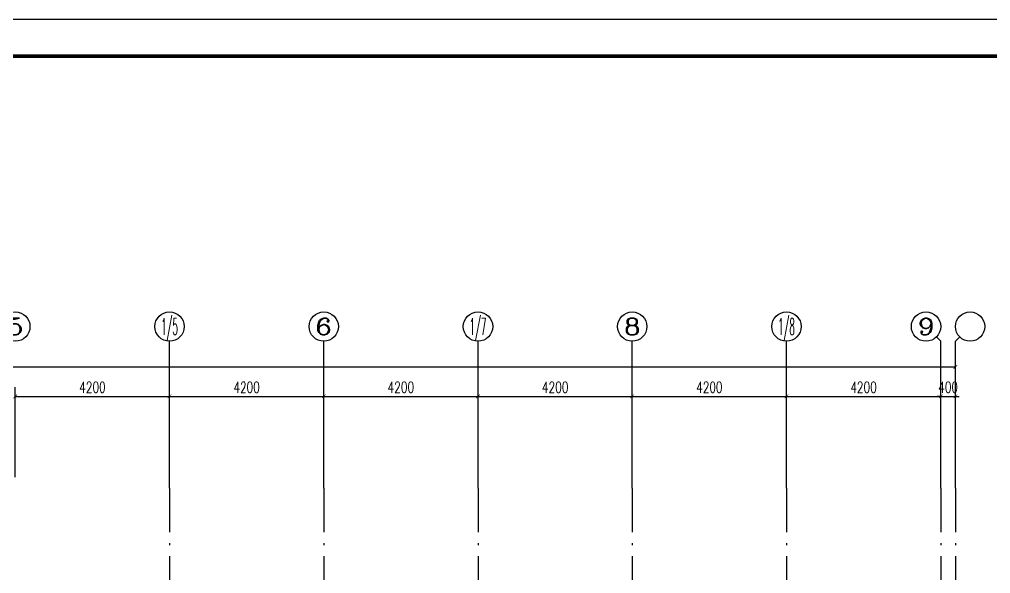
# Model space of a CAD drawing. Extents: x 169490 to 7584583, y -2399407 to 1374371.
# Drawn here: x 1629908 to 1656353, y 762458 to 777546 of the extents above; entities that cross this region are included whole.
import ezdxf
from ezdxf.enums import TextEntityAlignment as Align

# ---------------------------------------------------------------- set-up
doc = ezdxf.new("R2010")
doc.units = 0
doc.header["$LTSCALE"] = 100
doc.linetypes.add('D3轴线点划线', pattern=[18.5, 12, -3, 0.5, -3])
doc.layers.get('0').update_dxf_attribs({"linetype": 'CONTINUOUS'})
doc.layers.get('DEFPOINTS').update_dxf_attribs({"linetype": 'CONTINUOUS'})
for name, color, linetype in [('AXIS', 3, 'CONTINUOUS'), ('AXIS_TEXT', 4, 'CONTINUOUS'), ('C-AXIS(轴号)', 3, 'CONTINUOUS'), ('C-AXIS-T(字)', 7, 'CONTINUOUS'), ('C-DOTE', 8, 'D3轴线点划线'), ('图框', 140, 'CONTINUOUS')]:
    doc.layers.add(name, color=color, linetype=linetype)
doc.layers.add('砼柱', color=2, linetype='CONTINUOUS', lineweight=35)
doc.styles.add('_TCH_AXIS', font='COMPLEX', dxfattribs={"bigfont": 'GBCBIG'})
doc.styles.add('_TCH_DIM_T3', font='SIMPLEX.shx', dxfattribs={"width": 0.705882, "bigfont": 'GBCBIG.shx'})
doc.styles.add('COMPLEX', font='COMPLEX')
doc.dimstyles.new('_TCH_ARCH&&100', dxfattribs={"dimtxt": 297.5, "dimasz": 100, "dimexe": 250, "dimexo": 300, "dimgap": 100, "dimtad": 1, "dimdec": 0, "dimzin": 0, "dimdsep": 46, "dimtxsty": '_TCH_DIM_T3', "dimblk": 'ARCHTICK', "dimcen": 0.09, "dimclrt": 7, "dimazin": 2, "dimtfac": 1, "dimtdec": 0, "dimtix": 1, "dimtmove": 2, "dimatfit": 3, "dimfxl": 1, "dimtolj": 1, "dimtzin": 0, "dimarcsym": 0})

# ---------------------------------------------------------------- blocks, each defined once
blk = doc.blocks.new('_ARCHTICK')
at = {"const_width": 0.15}
blk.add_lwpolyline([(-0.5, -0.5), (0.5, 0.5)], dxfattribs=at)
blk = doc.blocks.new('*D1722')
at = {"layer": 'AXIS', "color": 0, "lineweight": -2, "transparency": 16777216}
for p, q in [((1600395, 765083), (1600395, 768333)), ((1655395, 765083), (1655395, 768333)), ((1600395, 768083), (1655395, 768083))]:
    blk.add_line(p, q, dxfattribs=at)
at = {"layer": 'DEFPOINTS', "color": 0, "transparency": 16777216}
for p in [(1655395, 768083), (1600395, 764783), (1655395, 764783)]:
    blk.add_point(p, dxfattribs=at)
at = {"layer": 'AXIS', "color": 0, "lineweight": -2, "transparency": 16777216, "xscale": 100, "yscale": 100, "zscale": 100, "rotation": 180}
blk.add_blockref('_ARCHTICK', (1600395, 768083), dxfattribs=at)
at = {"layer": 'AXIS', "color": 0, "lineweight": -2, "transparency": 16777216, "xscale": 100, "yscale": 100, "zscale": 100}
blk.add_blockref('_ARCHTICK', (1655395, 768083), dxfattribs=at)
at = {"layer": 'AXIS', "color": 7, "transparency": 16777216, "insert": (1627895, 768332), "char_height": 297.5, "attachment_point": 5, "style": '_TCH_DIM_T3'}
blk.add_mtext('\\A1;55000', dxfattribs=at)
blk = doc.blocks.new('*D1723')
at = {"layer": 'AXIS', "color": 0, "lineweight": -2, "transparency": 16777216}
for p, q in [((1654995, 765083), (1654995, 767533)), ((1655395, 765083), (1655395, 767533)), ((1654995, 767283), (1654895, 767283)), ((1654995, 767283), (1655395, 767283)), ((1655395, 767283), (1655495, 767283))]:
    blk.add_line(p, q, dxfattribs=at)
at = {"layer": 'DEFPOINTS', "color": 0, "transparency": 16777216}
for p in [(1655395, 767283), (1654995, 764783), (1655395, 764783)]:
    blk.add_point(p, dxfattribs=at)
at = {"layer": 'AXIS', "color": 0, "lineweight": -2, "transparency": 16777216, "xscale": 100, "yscale": 100, "zscale": 100}
blk.add_blockref('_ARCHTICK', (1654995, 767283), dxfattribs=at)
at = {"layer": 'AXIS', "color": 0, "lineweight": -2, "transparency": 16777216, "xscale": 100, "yscale": 100, "zscale": 100, "rotation": 180}
blk.add_blockref('_ARCHTICK', (1655395, 767283), dxfattribs=at)
at = {"layer": 'AXIS', "color": 7, "transparency": 16777216, "insert": (1655195, 767532), "char_height": 297.5, "attachment_point": 5, "style": '_TCH_DIM_T3'}
blk.add_mtext('\\A1;400', dxfattribs=at)
blk = doc.blocks.new('*D1724')
at = {"layer": 'AXIS', "color": 0, "lineweight": -2, "transparency": 16777216}
for p, q in [((1650795, 765083), (1650795, 767533)), ((1654995, 765083), (1654995, 767533)), ((1650795, 767283), (1654995, 767283))]:
    blk.add_line(p, q, dxfattribs=at)
at = {"layer": 'DEFPOINTS', "color": 0, "transparency": 16777216}
for p in [(1654995, 767283), (1650795, 764783), (1654995, 764783)]:
    blk.add_point(p, dxfattribs=at)
at = {"layer": 'AXIS', "color": 0, "lineweight": -2, "transparency": 16777216, "xscale": 100, "yscale": 100, "zscale": 100, "rotation": 180}
blk.add_blockref('_ARCHTICK', (1650795, 767283), dxfattribs=at)
at = {"layer": 'AXIS', "color": 0, "lineweight": -2, "transparency": 16777216, "xscale": 100, "yscale": 100, "zscale": 100}
blk.add_blockref('_ARCHTICK', (1654995, 767283), dxfattribs=at)
at = {"layer": 'AXIS', "color": 7, "transparency": 16777216, "insert": (1652895, 767532), "char_height": 297.5, "attachment_point": 5, "style": '_TCH_DIM_T3'}
blk.add_mtext('\\A1;4200', dxfattribs=at)
blk = doc.blocks.new('*D1725')
at = {"layer": 'AXIS', "color": 0, "lineweight": -2, "transparency": 16777216}
for p, q in [((1646595, 765083), (1646595, 767533)), ((1650795, 765083), (1650795, 767533)), ((1646595, 767283), (1650795, 767283))]:
    blk.add_line(p, q, dxfattribs=at)
at = {"layer": 'DEFPOINTS', "color": 0, "transparency": 16777216}
for p in [(1650795, 767283), (1646595, 764783), (1650795, 764783)]:
    blk.add_point(p, dxfattribs=at)
at = {"layer": 'AXIS', "color": 0, "lineweight": -2, "transparency": 16777216, "xscale": 100, "yscale": 100, "zscale": 100, "rotation": 180}
blk.add_blockref('_ARCHTICK', (1646595, 767283), dxfattribs=at)
at = {"layer": 'AXIS', "color": 0, "lineweight": -2, "transparency": 16777216, "xscale": 100, "yscale": 100, "zscale": 100}
blk.add_blockref('_ARCHTICK', (1650795, 767283), dxfattribs=at)
at = {"layer": 'AXIS', "color": 7, "transparency": 16777216, "insert": (1648695, 767532), "char_height": 297.5, "attachment_point": 5, "style": '_TCH_DIM_T3'}
blk.add_mtext('\\A1;4200', dxfattribs=at)
blk = doc.blocks.new('*D1726')
at = {"layer": 'AXIS', "color": 0, "lineweight": -2, "transparency": 16777216}
for p, q in [((1642395, 765083), (1642395, 767533)), ((1646595, 765083), (1646595, 767533)), ((1642395, 767283), (1646595, 767283))]:
    blk.add_line(p, q, dxfattribs=at)
at = {"layer": 'DEFPOINTS', "color": 0, "transparency": 16777216}
for p in [(1646595, 767283), (1642395, 764783), (1646595, 764783)]:
    blk.add_point(p, dxfattribs=at)
at = {"layer": 'AXIS', "color": 0, "lineweight": -2, "transparency": 16777216, "xscale": 100, "yscale": 100, "zscale": 100, "rotation": 180}
blk.add_blockref('_ARCHTICK', (1642395, 767283), dxfattribs=at)
at = {"layer": 'AXIS', "color": 0, "lineweight": -2, "transparency": 16777216, "xscale": 100, "yscale": 100, "zscale": 100}
blk.add_blockref('_ARCHTICK', (1646595, 767283), dxfattribs=at)
at = {"layer": 'AXIS', "color": 7, "transparency": 16777216, "insert": (1644495, 767532), "char_height": 297.5, "attachment_point": 5, "style": '_TCH_DIM_T3'}
blk.add_mtext('\\A1;4200', dxfattribs=at)
blk = doc.blocks.new('*D1727')
at = {"layer": 'AXIS', "color": 0, "lineweight": -2, "transparency": 16777216}
for p, q in [((1638195, 765083), (1638195, 767533)), ((1642395, 765083), (1642395, 767533)), ((1638195, 767283), (1642395, 767283))]:
    blk.add_line(p, q, dxfattribs=at)
at = {"layer": 'DEFPOINTS', "color": 0, "transparency": 16777216}
for p in [(1642395, 767283), (1638195, 764783), (1642395, 764783)]:
    blk.add_point(p, dxfattribs=at)
at = {"layer": 'AXIS', "color": 0, "lineweight": -2, "transparency": 16777216, "xscale": 100, "yscale": 100, "zscale": 100, "rotation": 180}
blk.add_blockref('_ARCHTICK', (1638195, 767283), dxfattribs=at)
at = {"layer": 'AXIS', "color": 0, "lineweight": -2, "transparency": 16777216, "xscale": 100, "yscale": 100, "zscale": 100}
blk.add_blockref('_ARCHTICK', (1642395, 767283), dxfattribs=at)
at = {"layer": 'AXIS', "color": 7, "transparency": 16777216, "insert": (1640295, 767532), "char_height": 297.5, "attachment_point": 5, "style": '_TCH_DIM_T3'}
blk.add_mtext('\\A1;4200', dxfattribs=at)
blk = doc.blocks.new('*D1728')
at = {"layer": 'AXIS', "color": 0, "lineweight": -2, "transparency": 16777216}
for p, q in [((1633995, 765083), (1633995, 767533)), ((1638195, 765083), (1638195, 767533)), ((1633995, 767283), (1638195, 767283))]:
    blk.add_line(p, q, dxfattribs=at)
at = {"layer": 'DEFPOINTS', "color": 0, "transparency": 16777216}
for p in [(1638195, 767283), (1633995, 764783), (1638195, 764783)]:
    blk.add_point(p, dxfattribs=at)
at = {"layer": 'AXIS', "color": 0, "lineweight": -2, "transparency": 16777216, "xscale": 100, "yscale": 100, "zscale": 100, "rotation": 180}
blk.add_blockref('_ARCHTICK', (1633995, 767283), dxfattribs=at)
at = {"layer": 'AXIS', "color": 0, "lineweight": -2, "transparency": 16777216, "xscale": 100, "yscale": 100, "zscale": 100}
blk.add_blockref('_ARCHTICK', (1638195, 767283), dxfattribs=at)
at = {"layer": 'AXIS', "color": 7, "transparency": 16777216, "insert": (1636095, 767532), "char_height": 297.5, "attachment_point": 5, "style": '_TCH_DIM_T3'}
blk.add_mtext('\\A1;4200', dxfattribs=at)
blk = doc.blocks.new('*D1729')
at = {"layer": 'AXIS', "color": 0, "lineweight": -2, "transparency": 16777216}
for p, q in [((1629795, 765083), (1629795, 767533)), ((1633995, 765083), (1633995, 767533)), ((1629795, 767283), (1633995, 767283))]:
    blk.add_line(p, q, dxfattribs=at)
at = {"layer": 'DEFPOINTS', "color": 0, "transparency": 16777216}
for p in [(1633995, 767283), (1629795, 764783), (1633995, 764783)]:
    blk.add_point(p, dxfattribs=at)
at = {"layer": 'AXIS', "color": 0, "lineweight": -2, "transparency": 16777216, "xscale": 100, "yscale": 100, "zscale": 100, "rotation": 180}
blk.add_blockref('_ARCHTICK', (1629795, 767283), dxfattribs=at)
at = {"layer": 'AXIS', "color": 0, "lineweight": -2, "transparency": 16777216, "xscale": 100, "yscale": 100, "zscale": 100}
blk.add_blockref('_ARCHTICK', (1633995, 767283), dxfattribs=at)
at = {"layer": 'AXIS', "color": 7, "transparency": 16777216, "insert": (1631895, 767532), "char_height": 297.5, "attachment_point": 5, "style": '_TCH_DIM_T3'}
blk.add_mtext('\\A1;4200', dxfattribs=at)
blk = doc.blocks.new('_AXISO')
blk.add_circle((0, 0), 0.5)
at = {"layer": 'AXIS_TEXT', "style": 'COMPLEX', "width": 1.041667}
blk.add_attdef('A', text='', height=0.56, dxfattribs=at).set_placement((-0.25, -0.28), (0.25, -0.28), align=Align.FIT)

msp = doc.modelspace()

# ---------------------------------------------------------------- linework, layer by layer
at = {"layer": 'C-AXIS(轴号)'}
for p, q in [((1633995, 764783), (1633995, 768783)), ((1638195, 764783), (1638195, 768783)), ((1642395, 764783), (1642395, 768783)), ((1646595, 764783), (1646595, 768783)), ((1650795, 764783), (1650795, 768783)), ((1654877.9, 768900.1), (1654995, 768783)), ((1654995, 764783), (1654995, 768783)), ((1655512.2, 768900.1), (1655395, 768783)), ((1655395, 764783), (1655395, 768783))]:
    msp.add_line(p, q, dxfattribs=at)
at = {"layer": 'C-DOTE'}
for p, q in [((1633995, 764783), (1633995, 752383)), ((1638195, 764783), (1638195, 752383)), ((1642395, 764783), (1642395, 752383)), ((1646595, 764783), (1646595, 738583)), ((1646595, 764783), (1646595, 749783)), ((1650795, 764783), (1650795, 752383)), ((1654995, 764783), (1654995, 738583)), ((1655395, 764783), (1655395, 738583))]:
    msp.add_line(p, q, dxfattribs=at)
at = {"layer": '图框'}
msp.add_lwpolyline([(1588050.5, 718145.5), (1672150.5, 718145.5), (1672150.5, 777545.5), (1588050.5, 777545.5)], close=True, dxfattribs=at)
at = {"layer": '图框', "const_width": 100}
msp.add_lwpolyline([(1590550.5, 719145.5), (1671150.5, 719145.5), (1671150.5, 776545.5), (1590550.5, 776545.5)], close=True, dxfattribs=at)
at = {"layer": '砼柱', "ltscale": 10}
msp.add_lwpolyline([(1590550.5, 776545.5), (1664155.5, 776545.5), (1664155.5, 719145.5), (1590550.5, 719145.5)], close=True, dxfattribs=at)

# ---------------------------------------------------------------- block references
at = {"layer": 'C-AXIS(轴号)'}
ref = msp.add_blockref('_AXISO', (1629795, 769183), dxfattribs=dict(at, xscale=800, yscale=800, zscale=800))
ref.add_attrib('A', '5', dxfattribs={"layer": 'C-AXIS-T(字)', "height": 452.5, "style": '_TCH_AXIS', "width": 1.5}).set_placement((1629568.7, 768956.7), (1630021.3, 768956.7), align=Align.FIT)
ref = msp.add_blockref('_AXISO', (1633995, 769183), dxfattribs=dict(at, xscale=800, yscale=800, zscale=800))
ref.add_attrib('A', '1/5', dxfattribs={"layer": 'C-AXIS-T(字)', "height": 452.55, "style": '_TCH_AXIS', "width": 0.411765}).set_placement((1633768.7, 768956.7), (1634221.3, 768956.7), align=Align.FIT)
ref = msp.add_blockref('_AXISO', (1638195, 769183), dxfattribs=dict(at, xscale=800, yscale=800, zscale=800))
ref.add_attrib('A', '6', dxfattribs={"layer": 'C-AXIS-T(字)', "height": 452.5, "style": '_TCH_AXIS', "width": 1.5}).set_placement((1637968.7, 768956.7), (1638421.3, 768956.7), align=Align.FIT)
ref = msp.add_blockref('_AXISO', (1642395, 769183), dxfattribs=dict(at, xscale=800, yscale=800, zscale=800))
ref.add_attrib('A', '1/7', dxfattribs={"layer": 'C-AXIS-T(字)', "height": 452.55, "style": '_TCH_AXIS', "width": 0.411765}).set_placement((1642168.7, 768956.7), (1642621.3, 768956.7), align=Align.FIT)
ref = msp.add_blockref('_AXISO', (1646595, 769183), dxfattribs=dict(at, xscale=800, yscale=800, zscale=800))
ref.add_attrib('A', '8', dxfattribs={"layer": 'C-AXIS-T(字)', "height": 452.5, "style": '_TCH_AXIS', "width": 1.5}).set_placement((1646368.7, 768956.7), (1646821.3, 768956.7), align=Align.FIT)
ref = msp.add_blockref('_AXISO', (1650795, 769183), dxfattribs=dict(at, xscale=800, yscale=800, zscale=800))
ref.add_attrib('A', '1/8', dxfattribs={"layer": 'C-AXIS-T(字)', "height": 452.55, "style": '_TCH_AXIS', "width": 0.411765}).set_placement((1650568.7, 768956.7), (1651021.3, 768956.7), align=Align.FIT)
ref = msp.add_blockref('_AXISO', (1654595, 769183), dxfattribs=dict(at, xscale=800, yscale=800, zscale=800))
ref.add_attrib('A', '9', dxfattribs={"layer": 'C-AXIS-T(字)', "height": 452.5, "style": '_TCH_AXIS', "width": 1.5}).set_placement((1654368.7, 768956.7), (1654821.3, 768956.7), align=Align.FIT)
at = {"layer": 'C-AXIS(轴号)', "xscale": 800, "yscale": 800, "zscale": 800}
msp.add_blockref('_AXISO', (1655795, 769183), dxfattribs=at)

# ---------------------------------------------------------------- dimensions: what is measured, and where the dimension line sits
at = {"layer": 'AXIS'}
for p1, p2, distance, picture, middle in [((1600395, 764783), (1655395, 764783), 3300, '*D1722', (1627895, 768331.7)), ((1629795, 764783), (1633995, 764783), 2500, '*D1729', (1631895, 767531.7)), ((1633995, 764783), (1638195, 764783), 2500, '*D1728', (1636095, 767531.7)), ((1638195, 764783), (1642395, 764783), 2500, '*D1727', (1640295, 767531.7)), ((1642395, 764783), (1646595, 764783), 2500, '*D1726', (1644495, 767531.7)), ((1646595, 764783), (1650795, 764783), 2500, '*D1725', (1648695, 767531.7)), ((1650795, 764783), (1654995, 764783), 2500, '*D1724', (1652895, 767531.7)), ((1654995, 764783), (1655395, 764783), 2500, '*D1723', (1655195, 767531.7))]:
    dim = msp.add_aligned_dim(p1=p1, p2=p2, distance=distance, dimstyle='_TCH_ARCH&&100', dxfattribs=at)
    dim.commit()
    dim.dimension.update_dxf_attribs({"geometry": picture, "text_midpoint": middle})

doc.saveas('drawing.dxf')
